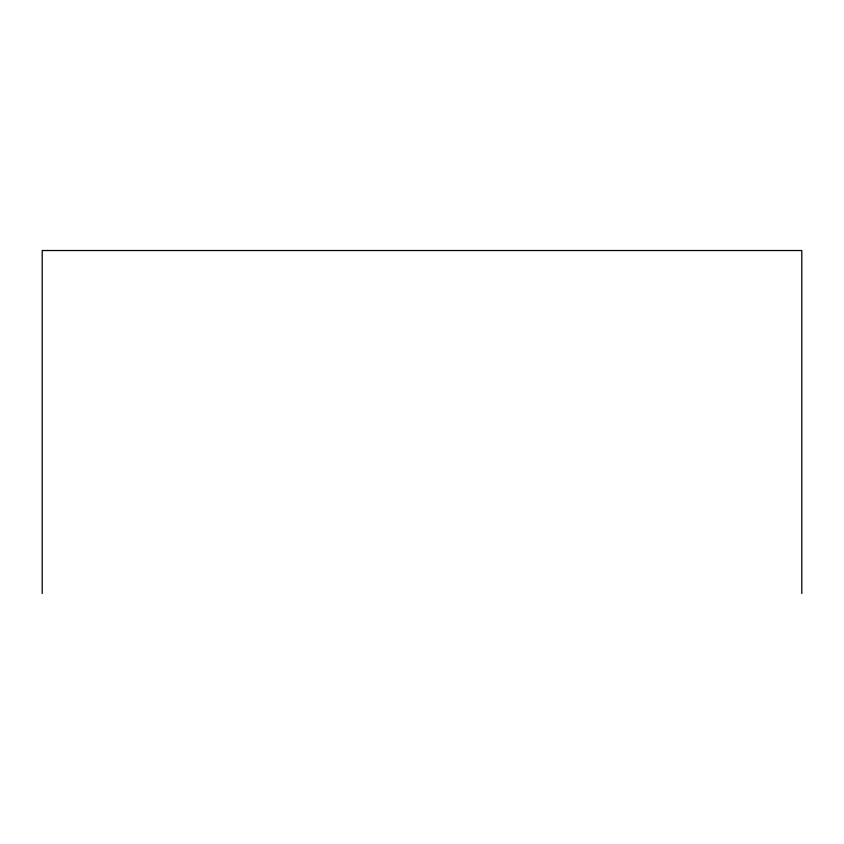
<?xml version="1.0" encoding="UTF-8"?>
<svg xmlns="http://www.w3.org/2000/svg" width="844" height="844" viewBox="0 0 844 844"><rect width="100%" height="100%" fill="white"/><g stroke="black" fill="none" stroke-linecap="round" stroke-linejoin="round"><path stroke-width="1.27" d="M801.8 593.48L801.8 250.52L42.2 250.52L42.2 593.48"/></g></svg>
